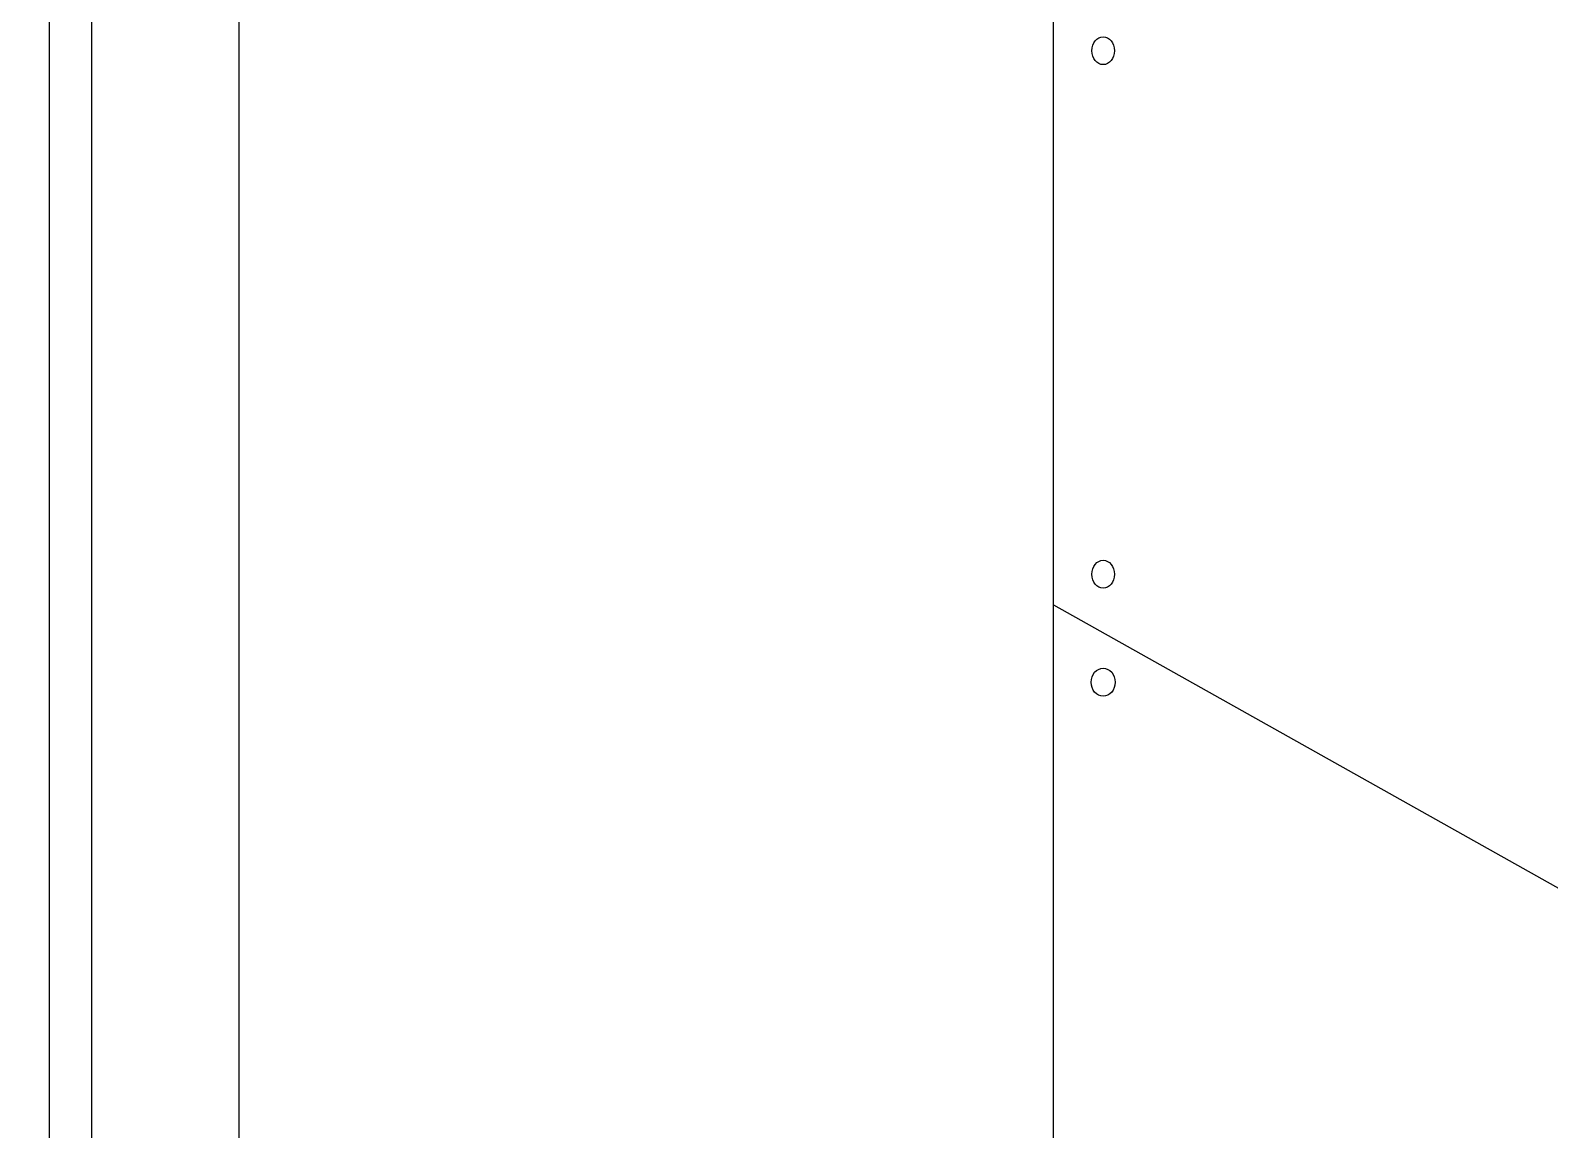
# Model space of a CAD drawing. Header units: inches. Extents: x -20.7 to 75.7, y -15.1 to 19.1.
# Drawn here: x -4.768 to -2.364, y -4.951 to -3.211 of the extents above; entities that cross this region are included whole.
import ezdxf

# ---------------------------------------------------------------- set-up
doc = ezdxf.new("R2010")
doc.units = ezdxf.units.IN
doc.header["$MEASUREMENT"] = 0
doc.layers.add('G-ANNO-TTLB', color=7, linetype='Continuous', lineweight=0)
doc.layers.add('TYVEK', color=7, linetype='Continuous', lineweight=0)

# ---------------------------------------------------------------- blocks, each defined once
blk = doc.blocks.new('Block_36')
at = {"layer": 'TYVEK', "color": 252, "lineweight": 25, "true_color": 0x838484}
for centre in [(-3.0704, -1.5854), (-3.0704, -2.4142), (-3.0704, -3.243), (-3.0704, -4.0717)]:
    blk.add_ellipse(centre, major_axis=(0, 0.0221), ratio=0.812499, dxfattribs=at)
blk = doc.blocks.new('Block_37')
at = {"layer": 'TYVEK', "color": 252, "lineweight": 25, "true_color": 0x838484}
for centre in [(-3.0704, -4.2426), (-3.0704, -5.0748), (-3.0704, -5.9071)]:
    blk.add_ellipse(centre, major_axis=(0, 0.0221), ratio=0.86328, dxfattribs=at)

msp = doc.modelspace()

# ---------------------------------------------------------------- hatches: boundary and pattern name
at = {"layer": 'G-ANNO-TTLB', "true_color": 0xb9529f, "transparency": 33554687}
h = msp.add_hatch(color=233, dxfattribs=at)
edge = h.paths.add_edge_path()
edge.add_spline(control_points=[(20.0342, -15.1346), (20.0342, -15.1346), (-20.6658, -15.1346), (-20.6658, -15.1346), (-20.6658, -15.1346), (-20.6658, 19.0008), (-20.6658, 19.0008), (-20.6658, 19.0008), (20.0342, 19.0008), (20.0342, 19.0008), (20.0342, 19.0008), (20.0342, -15.1346), (20.0342, -15.1346)], knot_values=[0, 0, 0, 0, 1, 1, 1, 2, 2, 2, 3, 3, 3, 4, 4, 4, 4], degree=3, periodic=0)
edge = h.paths.add_edge_path()
edge.add_spline(control_points=[(-20.5408, 18.8757), (-20.5408, 18.8757), (-20.5408, -15.0095), (-20.5408, -15.0095), (-20.5408, -15.0095), (19.9092, -15.0095), (19.9092, -15.0095), (19.9092, -15.0095), (19.9092, 18.8757), (19.9092, 18.8757), (19.9092, 18.8757), (-20.5408, 18.8757), (-20.5408, 18.8757)], knot_values=[0, 0, 0, 0, 1, 1, 1, 2, 2, 2, 3, 3, 3, 4, 4, 4, 4], degree=3, periodic=0)
edge.add_line((-20.5408, 18.8757), (-20.5408, 18.8757))

# ---------------------------------------------------------------- linework, layer by layer
at = {"layer": 'G-ANNO-TTLB'}
for points in [[(20.0342, -15.1346), (20.0342, -15.1346), (-20.6658, -15.1346), (-20.6658, -15.1346), (-20.6658, -15.1346), (-20.6658, 19.0008), (-20.6658, 19.0008), (-20.6658, 19.0008), (20.0342, 19.0008), (20.0342, 19.0008), (20.0342, 19.0008), (20.0342, -15.1346), (20.0342, -15.1346)], [(-20.5408, 18.8757), (-20.5408, 18.8757), (-20.5408, -15.0095), (-20.5408, -15.0095), (-20.5408, -15.0095), (19.9092, -15.0095), (19.9092, -15.0095), (19.9092, -15.0095), (19.9092, 18.8757), (19.9092, 18.8757), (19.9092, 18.8757), (-20.5408, 18.8757), (-20.5408, 18.8757)]]:
    msp.add_open_spline(points, degree=3, knots=[0, 0, 0, 0, 1, 1, 1, 2, 2, 2, 3, 3, 3, 4, 4, 4, 4], dxfattribs=at)
at = {"layer": 'TYVEK', "color": 2, "lineweight": 25, "true_color": 0xf5eb12}
for p, q in [((-4.7381, -5.5565), (-4.7381, -0.8603)), ((-4.6713, -5.5142), (-4.6713, -0.9055)), ((-3.1489, -6.4765), (-3.1489, -1.7797)), ((-3.1489, -4.1203), (-2.0133, -4.7579))]:
    msp.add_line(p, q, dxfattribs=at)
at = {"layer": 'TYVEK', "color": 33, "lineweight": 25, "true_color": 0xcb9865}
msp.add_line((-4.438, -5.3818), (-4.438, -1.0394), dxfattribs=at)
at = {"layer": 'TYVEK', "color": 2, "lineweight": 25, "true_color": 0xf5eb12}
msp.add_lwpolyline([(-2.8079, -4.2075)], dxfattribs=at)

# ---------------------------------------------------------------- block references
at = {"layer": 'TYVEK'}
for name in ['Block_36', 'Block_37']:
    msp.add_blockref(name, (0, 0), dxfattribs=at)

doc.saveas('drawing.dxf')
